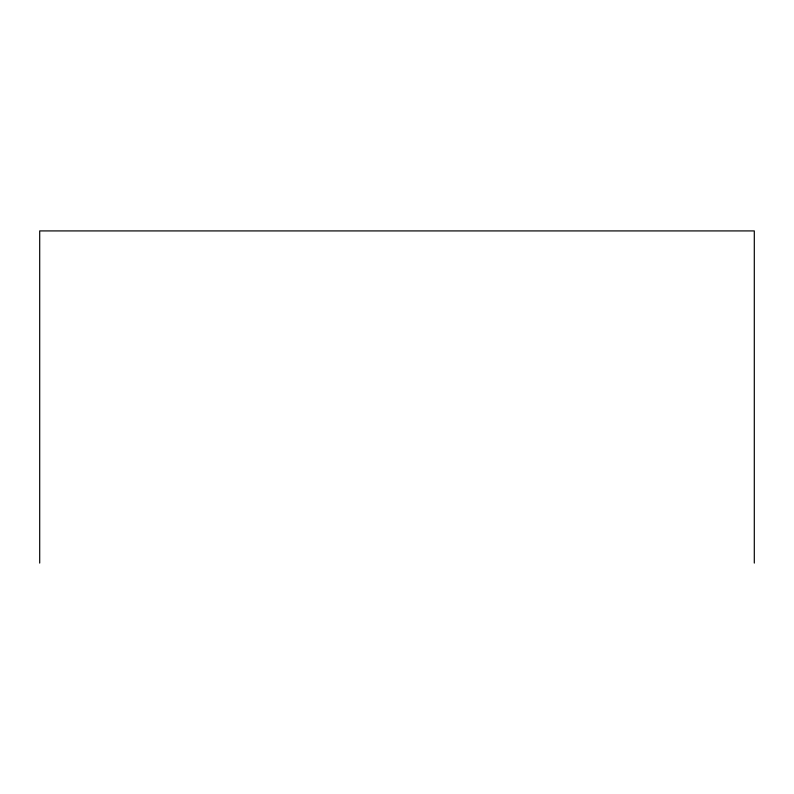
<?xml version="1.0" encoding="UTF-8"?>
<svg xmlns="http://www.w3.org/2000/svg" width="794" height="794" viewBox="0 0 794 794"><rect width="100%" height="100%" fill="white"/><g stroke="black" fill="none" stroke-linecap="round" stroke-linejoin="round"><path stroke-width="1.19" d="M754.3 563.085L754.3 230.915L39.7 230.915L39.7 563.085"/></g></svg>
